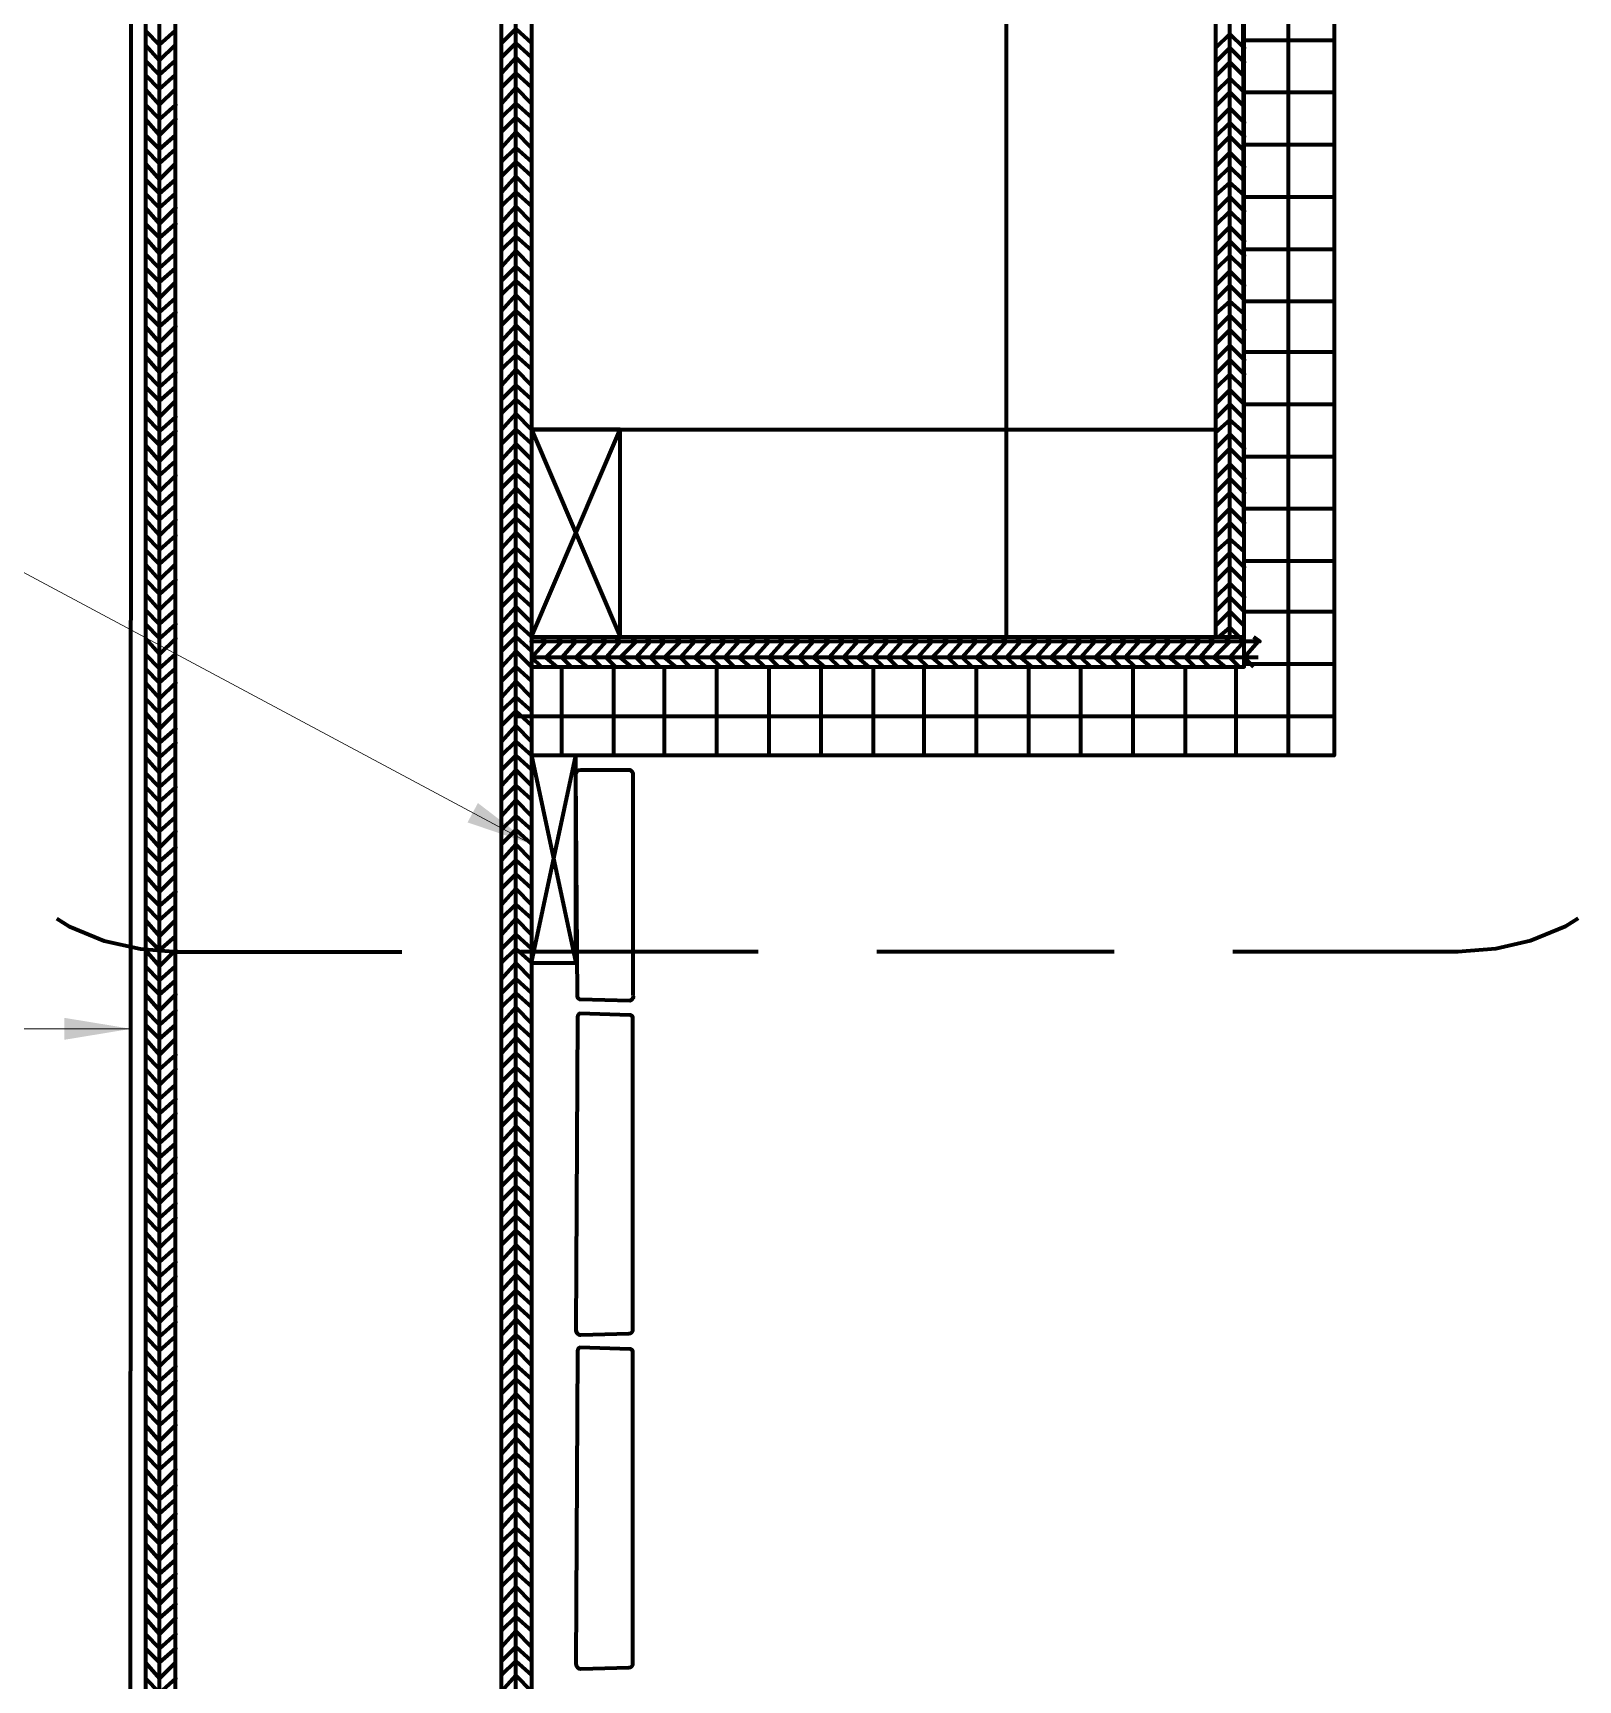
# Model space of a CAD drawing. Extents: x 261 to 424, y 0 to 368.
# Drawn here: x 341.01 to 367.04, y 286.6 to 314.35 of the extents above; entities that cross this region are included whole.
import ezdxf

# ---------------------------------------------------------------- set-up
doc = ezdxf.new("R2010")
doc.units = 0
doc.header["$MEASUREMENT"] = 0
for name, color, linetype, lineweight in [('Dt-Iden', 3, 'Continuous', 20), ('Dt-Line 1', 9, 'Continuous', 0), ('Dt-Line 3', 7, 'Continuous', 15), ('Dt-Text', 121, 'Continuous', 20)]:
    doc.layers.add(name, color=color, linetype=linetype, lineweight=lineweight)
doc.styles.get("Standard").update_dxf_attribs({"font": 'Arial.ttf'})
doc.dimstyles.new('1 Inch', dxfattribs={"dimtxt": 1.09375, "dimasz": 1.125, "dimexe": 1.125, "dimexo": 0.5625, "dimgap": 0.84375, "dimtad": 1, "dimdec": 4, "dimzin": 3, "dimdsep": 46, "dimlunit": 4, "dimtxsty": 'Standard', "dimblk": 'ARCHTICK', "dimcen": 0.5625, "dimdle": 1.125, "dimclrd": 253, "dimclre": 253, "dimclrt": 256, "dimadec": 0, "dimazin": 0, "dimtfac": 0.6, "dimtdec": 4, "dimtix": 1, "dimtmove": 2, "dimatfit": 0, "dimfxl": 1, "dimfrac": 1, "dimtolj": 1, "dimtzin": 0, "dimlwd": 9, "dimlwe": 9, "dimarcsym": 0})

# ---------------------------------------------------------------- blocks, each defined once
blk = doc.blocks.new('_ArchTick')
at = {"color": 0, "linetype": 'ByBlock', "const_width": 0.15}
blk.add_lwpolyline([(-0.5, -0.5), (0.5, 0.5)], dxfattribs=at)

msp = doc.modelspace()

# ---------------------------------------------------------------- linework, layer by layer
at = {"layer": 'Dt-Iden', "linetype": 'Continuous', "lineweight": 211}
for p, q in [((353.22332, 298.86901), (349.22332, 298.86901)), ((359.22332, 298.86901), (355.22332, 298.86901))]:
    msp.add_line(p, q, dxfattribs=at)
for points in [[(341.40999, 299.42901), (341.62332, 299.29565), (342.20999, 299.05565), (342.82332, 298.92235), (343.43665, 298.86901), (347.22332, 298.86901)], [(367.03665, 299.42901), (366.82332, 299.29565), (366.23665, 299.05565), (365.64999, 298.92235), (365.00999, 298.86901), (361.22332, 298.86901)]]:
    msp.add_lwpolyline(points, dxfattribs=at)
at = {"layer": 'Dt-Line 1', "linetype": 'Continuous', "lineweight": 158}
for p, q in [((361.16999, 304.17568), (361.16999, 323.16232)), ((362.15666, 302.17568), (362.15666, 321.16232)), ((361.40999, 314.22901), (362.92999, 314.22901)), ((361.40999, 313.34901), (362.92999, 313.34901)), ((361.40999, 312.46899), (362.92999, 312.46899)), ((361.40999, 311.58901), (362.92999, 311.58901)), ((361.40999, 310.70901), (362.92999, 310.70901)), ((361.40999, 309.82899), (362.92999, 309.82899)), ((361.40999, 308.97565), (362.92999, 308.97565)), ((361.40999, 308.09568), (362.92999, 308.09568)), ((361.40999, 307.21565), (362.92999, 307.21565)), ((361.40999, 306.33565), (362.92999, 306.33565)), ((361.40999, 305.45568), (362.92999, 305.45568)), ((361.40999, 304.60232), (362.92999, 304.60232)), ((349.91665, 302.17568), (349.91665, 303.66899)), ((350.79666, 302.17568), (350.79666, 303.66899)), ((351.64999, 302.17568), (351.64999, 303.66899)), ((352.52999, 302.17568), (352.52999, 303.66899)), ((353.40999, 302.17568), (353.40999, 303.66899)), ((354.28999, 302.17568), (354.28999, 303.66899)), ((355.16999, 302.17568), (355.16999, 303.66899)), ((356.02332, 302.17568), (356.02332, 303.66899)), ((356.90332, 302.17568), (356.90332, 303.66899)), ((357.78332, 302.17568), (357.78332, 303.66899)), ((358.66332, 302.17568), (358.66332, 303.66899)), ((359.54332, 302.17568), (359.54332, 303.66899)), ((360.42332, 302.17568), (360.42332, 303.66899)), ((361.27665, 302.17568), (361.27665, 303.66899)), ((361.40999, 303.72232), (362.92999, 303.72232)), ((349.14332, 302.84235), (362.92999, 302.84235))]:
    msp.add_line(p, q, dxfattribs=at)
for points in [[(361.40999, 304.17568), (361.38332, 323.16232), (361.11665, 323.42901), (361.38332, 323.66899)], [(342.90332, 254.68235), (343.14332, 254.92235), (342.90332, 255.16232), (343.14332, 255.42901), (343.14332, 323.16232), (342.90332, 323.40235), (361.67666, 323.42901)], [(349.14332, 59.16233), (349.14332, 323.16232), (348.90332, 322.92235), (348.90332, 322.92235)], [(342.90332, 314.38899), (343.14332, 314.14901), (343.40999, 314.38899)], [(348.90332, 314.17568), (349.14332, 314.41565), (349.40999, 314.17568), (349.40999, 314.17568)], [(342.90332, 314.14901), (343.14332, 313.88232), (343.40999, 314.14901)], [(348.90332, 313.93565), (349.14332, 314.17568), (349.40999, 313.93565), (349.40999, 313.93565)], [(361.40999, 314.09568), (361.16999, 314.33565), (360.92999, 314.09568)], [(361.40999, 313.85565), (361.16999, 314.09568), (360.92999, 313.85565)], [(342.90332, 313.88232), (343.14332, 313.64232), (343.40999, 313.88232)], [(348.90332, 313.66899), (349.14332, 313.93565), (349.40999, 313.66899), (349.40999, 313.66899)], [(361.40999, 313.61568), (361.16999, 313.85565), (360.92999, 313.61568)], [(342.90332, 313.64232), (343.14332, 313.40235), (343.40999, 313.64232)], [(348.90332, 313.42901), (349.14332, 313.66899), (349.40999, 313.42901), (349.40999, 313.42901)], [(361.40999, 313.34901), (361.16999, 313.58901), (360.92999, 313.34901)], [(342.90332, 313.40235), (343.14332, 313.13565), (343.40999, 313.40235)], [(348.90332, 313.16232), (349.14332, 313.42901), (349.40999, 313.16232), (349.40999, 313.16232)], [(361.40999, 313.10899), (361.16999, 313.34901), (360.92999, 313.10899)], [(343.40999, 313.13565), (343.14332, 312.89568), (342.90332, 313.13565)], [(348.90332, 312.92235), (349.14332, 313.16232), (349.40999, 312.92235), (349.40999, 312.92235)], [(361.40999, 312.84235), (361.16999, 313.08232), (360.92999, 312.84235)], [(343.40999, 312.89568), (343.14332, 312.62899), (342.90332, 312.89568)], [(348.90332, 312.68235), (349.14332, 312.92235), (349.40999, 312.68235), (349.40999, 312.68235)], [(361.40999, 312.60232), (361.16999, 312.84235), (360.92999, 312.60232)], [(342.90332, 312.62899), (343.14332, 312.38899), (343.40999, 312.62899)], [(348.90332, 312.41565), (349.14332, 312.68235), (349.40999, 312.41565), (349.40999, 312.41565)], [(361.40999, 312.36232), (361.16999, 312.60232), (360.92999, 312.36232)], [(342.90332, 312.38899), (343.14332, 312.14901), (343.40999, 312.38899)], [(348.90332, 312.17568), (349.14332, 312.41565), (349.40999, 312.17568), (349.40999, 312.17568)], [(348.90332, 311.93565), (349.14332, 312.17568), (349.40999, 311.93565), (349.40999, 311.93565)], [(361.40999, 312.09568), (361.16999, 312.33565), (360.92999, 312.09568)], [(342.90332, 312.14901), (343.14332, 311.88232), (343.40999, 312.14901)], [(342.90332, 311.88232), (343.14332, 311.64232), (343.40999, 311.88232)], [(348.90332, 311.66899), (349.14332, 311.93565), (349.40999, 311.66899), (349.40999, 311.66899)], [(361.40999, 311.85565), (361.16999, 312.09568), (360.92999, 311.85565)], [(342.90332, 311.64232), (343.14332, 311.40235), (343.40999, 311.64232)], [(348.90332, 311.42901), (349.14332, 311.66899), (349.40999, 311.42901), (349.40999, 311.42901)], [(361.40999, 311.61568), (361.16999, 311.82899), (360.92999, 311.61568)], [(343.40999, 311.40235), (343.14332, 311.13565), (342.90332, 311.40235)], [(348.90332, 311.16232), (349.14332, 311.42901), (349.40999, 311.16232), (349.40999, 311.16232)], [(361.40999, 311.34901), (361.16999, 311.58901), (360.92999, 311.34901)], [(361.40999, 311.10899), (361.16999, 311.34901), (360.92999, 311.10899)], [(343.40999, 311.13565), (343.14332, 310.89568), (342.90332, 311.13565)], [(348.90332, 310.92235), (349.14332, 311.16232), (349.40999, 310.92235), (349.40999, 310.92235)], [(361.40999, 310.84235), (361.16999, 311.08232), (360.92999, 310.84235)], [(342.90332, 310.89568), (343.14332, 310.62899), (343.40999, 310.89568)], [(348.90332, 310.68235), (349.14332, 310.92235), (349.40999, 310.68235), (349.40999, 310.68235)], [(361.40999, 310.60232), (361.16999, 310.84235), (360.92999, 310.60232)], [(342.90332, 310.62899), (343.14332, 310.38899), (343.40999, 310.62899)], [(348.90332, 310.41565), (349.14332, 310.68235), (349.40999, 310.41565), (349.40999, 310.41565)], [(361.40999, 310.36232), (361.16999, 310.60232), (360.92999, 310.36232)], [(342.90332, 310.38899), (343.14332, 310.14901), (343.40999, 310.38899)], [(348.90332, 310.17568), (349.14332, 310.41565), (349.40999, 310.17568), (349.40999, 310.17568)], [(361.40999, 310.09568), (361.16999, 310.33565), (360.92999, 310.09568)], [(342.90332, 310.14901), (343.14332, 309.88232), (343.40999, 310.14901)], [(348.90332, 309.93565), (349.14332, 310.17568), (349.40999, 309.93565), (349.40999, 309.93565)], [(348.90332, 309.66899), (349.14332, 309.93565), (349.40999, 309.66899), (349.40999, 309.66899)], [(361.40999, 309.85565), (361.16999, 310.09568), (360.92999, 309.85565)], [(342.90332, 309.88232), (343.14332, 309.64232), (343.40999, 309.88232)], [(348.90332, 309.42901), (349.14332, 309.66899), (349.40999, 309.42901), (349.40999, 309.42901)], [(361.40999, 309.61568), (361.16999, 309.82899), (360.92999, 309.61568)], [(343.40999, 309.64232), (343.14332, 309.40235), (342.90332, 309.64232)], [(343.40999, 309.40235), (343.14332, 309.13565), (342.90332, 309.40235)], [(348.90332, 309.16232), (349.14332, 309.42901), (349.40999, 309.16232), (349.40999, 309.16232)], [(361.40999, 309.34901), (361.16999, 309.58901), (360.92999, 309.34901)], [(342.90332, 309.13565), (343.14332, 308.89568), (343.40999, 309.13565)], [(348.90332, 308.92235), (349.14332, 309.16232), (349.40999, 308.92235), (349.40999, 308.92235)], [(361.40999, 309.10899), (361.16999, 309.34901), (360.92999, 309.10899)], [(342.90332, 308.89568), (343.14332, 308.62899), (343.40999, 308.89568)], [(348.90332, 308.68235), (349.14332, 308.92235), (349.40999, 308.68235), (349.40999, 308.68235)], [(361.40999, 308.84235), (361.16999, 309.08232), (360.92999, 308.84235)], [(361.40999, 308.60232), (361.16999, 308.84235), (360.92999, 308.60232)], [(343.40999, 308.62899), (343.14332, 308.38899), (342.90332, 308.62899)], [(348.90332, 308.41565), (349.14332, 308.68235), (349.40999, 308.41565), (349.40999, 308.41565)], [(361.40999, 308.36232), (361.16999, 308.60232), (360.92999, 308.36232)], [(342.90332, 308.38899), (343.14332, 308.14901), (343.40999, 308.38899)], [(348.90332, 308.17568), (349.14332, 308.41565), (349.40999, 308.17568), (349.40999, 308.17568)], [(361.40999, 308.09568), (361.16999, 308.33565), (360.92999, 308.09568)], [(342.90332, 308.14901), (343.14332, 307.88232), (343.40999, 308.14901)], [(348.90332, 307.93565), (349.14332, 308.17568), (349.40999, 307.93565), (349.40999, 307.93565)], [(361.40999, 307.85565), (361.16999, 308.09568), (360.92999, 307.85565)], [(343.40999, 307.88232), (343.14332, 307.64232), (342.90332, 307.88232)], [(348.90332, 307.66899), (349.14332, 307.93565), (349.40999, 307.66899), (349.40999, 307.66899)], [(361.40999, 307.61568), (361.16999, 307.82899), (360.92999, 307.61568)], [(343.40999, 307.64232), (343.14332, 307.40235), (342.90332, 307.64232)], [(348.90332, 307.42901), (349.14332, 307.66899), (349.40999, 307.42901), (349.40999, 307.42901)], [(361.40999, 307.34901), (361.16999, 307.58901), (360.92999, 307.34901)], [(342.90332, 307.40235), (343.14332, 307.13565), (343.40999, 307.40235)], [(348.90332, 307.16232), (349.14332, 307.42901), (349.40999, 307.16232), (349.40999, 307.16232)], [(348.90332, 306.92235), (349.14332, 307.16232), (349.40999, 306.92235), (349.40999, 306.92235)], [(361.40999, 307.10899), (361.16999, 307.34901), (360.92999, 307.10899)], [(342.90332, 307.13565), (343.14332, 306.89568), (343.40999, 307.13565)], [(343.40999, 306.89568), (343.14332, 306.62899), (342.90332, 306.89568)], [(348.90332, 306.68235), (349.14332, 306.92235), (349.40999, 306.68235), (349.40999, 306.68235)], [(361.40999, 306.84235), (361.16999, 307.08232), (360.92999, 306.84235)], [(342.90332, 306.62899), (343.14332, 306.38899), (343.40999, 306.62899)], [(348.90332, 306.41565), (349.14332, 306.68235), (349.40999, 306.41565), (349.40999, 306.41565)], [(361.40999, 306.60232), (361.16999, 306.84235), (360.92999, 306.60232)], [(361.40999, 306.36232), (361.16999, 306.60232), (360.92999, 306.36232)], [(342.90332, 306.38899), (343.14332, 306.14901), (343.40999, 306.38899)], [(348.90332, 306.17568), (349.14332, 306.41565), (349.40999, 306.17568), (349.40999, 306.17568)], [(361.40999, 306.09568), (361.16999, 306.33565), (360.92999, 306.09568)], [(343.40999, 306.14901), (343.14332, 305.88232), (342.90332, 306.14901)], [(348.90332, 305.93565), (349.14332, 306.17568), (349.40999, 305.93565), (349.40999, 305.93565)], [(361.40999, 305.85565), (361.16999, 306.09568), (360.92999, 305.85565)], [(343.40999, 305.88232), (343.14332, 305.64232), (342.90332, 305.88232)], [(348.90332, 305.66899), (349.14332, 305.93565), (349.40999, 305.66899), (349.40999, 305.66899)], [(361.40999, 305.61568), (361.16999, 305.82899), (360.92999, 305.61568)], [(342.90332, 305.64232), (343.14332, 305.40235), (343.40999, 305.64232)], [(348.90332, 305.42901), (349.14332, 305.66899), (349.40999, 305.42901), (349.40999, 305.42901)], [(361.40999, 305.34901), (361.16999, 305.58901), (360.92999, 305.34901)], [(342.90332, 305.40235), (343.14332, 305.13565), (343.40999, 305.40235)], [(348.90332, 305.16232), (349.14332, 305.42901), (349.40999, 305.16232), (349.40999, 305.16232)], [(361.40999, 305.10899), (361.16999, 305.34901), (360.92999, 305.10899)], [(343.40999, 305.13565), (343.14332, 304.89568), (342.90332, 305.13565)], [(348.90332, 304.92235), (349.14332, 305.16232), (349.40999, 304.92235), (349.40999, 304.92235)], [(361.40999, 304.84235), (361.16999, 305.08232), (360.92999, 304.84235)], [(342.90332, 304.89568), (343.14332, 304.62899), (343.40999, 304.89568)], [(348.90332, 304.68235), (349.14332, 304.92235), (349.40999, 304.68235), (349.40999, 304.68235)], [(348.90332, 304.41565), (349.14332, 304.68235), (349.40999, 304.41565), (349.40999, 304.41565)], [(361.40999, 304.60232), (361.16999, 304.84235), (360.92999, 304.60232)], [(342.90332, 304.62899), (343.14332, 304.38899), (343.40999, 304.62899)], [(343.40999, 304.38899), (343.14332, 304.14901), (342.90332, 304.38899)], [(348.90332, 304.17568), (349.14332, 304.41565), (349.40999, 304.17568), (349.40999, 304.17568)], [(361.40999, 304.36232), (361.16999, 304.60232), (360.92999, 304.36232)], [(343.40999, 304.14901), (343.14332, 303.88232), (342.90332, 304.14901)], [(348.90332, 303.93565), (349.14332, 304.17568), (349.40999, 303.93565), (349.40999, 303.93565)], [(361.56999, 304.17568), (361.67666, 304.09568), (349.40999, 304.09568), (349.40999, 304.09568)], [(349.40999, 303.82899), (349.64999, 304.09568), (349.56999, 304.17568)], [(349.83666, 304.17568), (349.91665, 304.09568), (349.64999, 303.82899), (349.83666, 303.66899)], [(350.07665, 304.17568), (350.15666, 304.09568), (349.91665, 303.82899), (350.07665, 303.66899)], [(350.34332, 304.17568), (350.42332, 304.09568), (350.15666, 303.82899), (350.34332, 303.66899)], [(350.58332, 304.17568), (350.66332, 304.09568), (350.42332, 303.82899), (350.58332, 303.66899)], [(350.82332, 304.17568), (350.90332, 304.09568), (350.66332, 303.82899), (350.82332, 303.66899)], [(351.08999, 304.17568), (351.16999, 304.09568), (350.90332, 303.82899), (351.08999, 303.66899)], [(351.32999, 304.17568), (351.40999, 304.09568), (351.16999, 303.82899), (351.32999, 303.66899)], [(351.56999, 304.17568), (351.64999, 304.09568), (351.40999, 303.82899), (351.56999, 303.66899)], [(351.83666, 304.17568), (351.91665, 304.09568), (351.64999, 303.82899), (351.83666, 303.66899)], [(352.07665, 304.17568), (352.15666, 304.09568), (351.91665, 303.82899), (352.07665, 303.66899)], [(352.34332, 304.17568), (352.42332, 304.09568), (352.15666, 303.82899), (352.34332, 303.66899)], [(352.58332, 304.17568), (352.66332, 304.09568), (352.42332, 303.82899), (352.58332, 303.66899)], [(352.82332, 304.17568), (352.90332, 304.09568), (352.66332, 303.82899), (352.82332, 303.66899)], [(353.08999, 304.17568), (353.16999, 304.09568), (352.90332, 303.82899), (353.08999, 303.66899)], [(353.32999, 304.17568), (353.40999, 304.09568), (353.16999, 303.82899), (353.32999, 303.66899)], [(353.56999, 304.17568), (353.64999, 304.09568), (353.40999, 303.82899), (353.56999, 303.66899)], [(353.83666, 304.17568), (353.91665, 304.09568), (353.64999, 303.82899), (353.83666, 303.66899)], [(354.07665, 304.17568), (354.15666, 304.09568), (353.91665, 303.82899), (354.07665, 303.66899)], [(354.34332, 304.17568), (354.42332, 304.09568), (354.15666, 303.82899), (354.34332, 303.66899)], [(354.58332, 304.17568), (354.66332, 304.09568), (354.42332, 303.82899), (354.58332, 303.66899)], [(354.82332, 304.17568), (354.90332, 304.09568), (354.66332, 303.82899), (354.82332, 303.66899)], [(355.08999, 304.17568), (355.16999, 304.09568), (354.90332, 303.82899), (355.08999, 303.66899)], [(355.32999, 304.17568), (355.40999, 304.09568), (355.16999, 303.82899), (355.32999, 303.66899)], [(355.56999, 304.17568), (355.64999, 304.09568), (355.40999, 303.82899), (355.56999, 303.66899)], [(355.83666, 304.17568), (355.91665, 304.09568), (355.64999, 303.82899), (355.83666, 303.66899)], [(356.07665, 304.17568), (356.15666, 304.09568), (355.91665, 303.82899), (356.07665, 303.66899)], [(356.34332, 304.17568), (356.42332, 304.09568), (356.15666, 303.82899), (356.34332, 303.66899)], [(356.58332, 304.17568), (356.66332, 304.09568), (356.42332, 303.82899), (356.58332, 303.66899)], [(356.82332, 304.17568), (356.90332, 304.09568), (356.66332, 303.82899), (356.82332, 303.66899)], [(357.08999, 304.17568), (357.16999, 304.09568), (356.90332, 303.82899), (357.08999, 303.66899)], [(357.32999, 304.17568), (357.40999, 304.09568), (357.16999, 303.82899), (357.32999, 303.66899)], [(357.56999, 304.17568), (357.64999, 304.09568), (357.40999, 303.82899), (357.56999, 303.66899)], [(357.83666, 304.17568), (357.91665, 304.09568), (357.64999, 303.82899), (357.83666, 303.66899)], [(358.07665, 304.17568), (358.15666, 304.09568), (357.91665, 303.82899), (358.07665, 303.66899)], [(358.34332, 304.17568), (358.42332, 304.09568), (358.15666, 303.82899), (358.34332, 303.66899)], [(358.58332, 304.17568), (358.66332, 304.09568), (358.42332, 303.82899), (358.58332, 303.66899)], [(358.82332, 304.17568), (358.90332, 304.09568), (358.66332, 303.82899), (358.82332, 303.66899)], [(359.08999, 304.17568), (359.16999, 304.09568), (358.90332, 303.82899), (359.08999, 303.66899)], [(359.32999, 304.17568), (359.40999, 304.09568), (359.16999, 303.82899), (359.32999, 303.66899)], [(359.56999, 304.17568), (359.64999, 304.09568), (359.40999, 303.82899), (359.56999, 303.66899)], [(359.83666, 304.17568), (359.91665, 304.09568), (359.64999, 303.82899), (359.83666, 303.66899)], [(360.07665, 304.17568), (360.15666, 304.09568), (359.91665, 303.82899), (360.07665, 303.66899)], [(360.34332, 304.17568), (360.42332, 304.09568), (360.15666, 303.82899), (360.34332, 303.66899)], [(360.58332, 304.17568), (360.66332, 304.09568), (360.42332, 303.82899), (360.58332, 303.66899)], [(360.82332, 304.17568), (360.90332, 304.09568), (360.66332, 303.82899), (360.82332, 303.66899)], [(361.08999, 304.17568), (361.16999, 304.09568), (360.90332, 303.82899), (361.08999, 303.66899)], [(360.98332, 304.17568), (361.16999, 304.33565), (361.32999, 304.17568), (361.40999, 304.09568), (361.16999, 303.82899), (361.32999, 303.66899)], [(342.90332, 303.88232), (343.14332, 303.64232), (343.40999, 303.88232)], [(348.90332, 303.66899), (349.14332, 303.93565), (349.40999, 303.66899), (349.40999, 303.66899)], [(361.64999, 303.82899), (349.40999, 303.82899), (349.56999, 303.66899)], [(361.64999, 304.09568), (361.40999, 303.82899), (361.56999, 303.66899)], [(342.90332, 303.64232), (343.14332, 303.40235), (343.40999, 303.64232)], [(348.90332, 303.42901), (349.14332, 303.66899), (349.40999, 303.42901), (349.40999, 303.42901)], [(343.40999, 303.40235), (343.14332, 303.13565), (342.90332, 303.40235)], [(348.90332, 303.16232), (349.14332, 303.42901), (349.40999, 303.16232), (349.40999, 303.16232)], [(342.90332, 303.13565), (343.14332, 302.89568), (343.40999, 303.13565)], [(348.90332, 302.92235), (349.14332, 303.16232), (349.40999, 302.92235), (349.40999, 302.92235)], [(342.90332, 302.89568), (343.14332, 302.62899), (343.40999, 302.89568)], [(348.90332, 302.68235), (349.14332, 302.92235), (349.40999, 302.68235), (349.40999, 302.68235)], [(343.40999, 302.62899), (343.14332, 302.38899), (342.90332, 302.62899)], [(348.90332, 302.41565), (349.14332, 302.68235), (349.40999, 302.41565), (349.40999, 302.41565)], [(343.40999, 302.38899), (343.14332, 302.14901), (342.90332, 302.38899)], [(348.90332, 302.17568), (349.14332, 302.41565), (349.40999, 302.17568), (349.40999, 302.17568)], [(348.90332, 301.93565), (349.14332, 302.17568), (349.40999, 301.93565), (349.40999, 301.93565)], [(342.90332, 302.14901), (343.14332, 301.88232), (343.40999, 302.14901)], [(348.90332, 301.66899), (349.14332, 301.93565), (349.40999, 301.66899), (349.40999, 301.66899)], [(342.90332, 301.88232), (343.14332, 301.64232), (343.40999, 301.88232)], [(343.40999, 301.64232), (343.14332, 301.40235), (342.90332, 301.64232)], [(348.90332, 301.42901), (349.14332, 301.66899), (349.40999, 301.42901), (349.40999, 301.42901)], [(342.90332, 301.40235), (343.14332, 301.13565), (343.40999, 301.40235)], [(348.90332, 301.16232), (349.14332, 301.42901), (349.40999, 301.16232), (349.40999, 301.16232)], [(342.90332, 301.13565), (343.14332, 300.89568), (343.40999, 301.13565)], [(348.90332, 300.92235), (349.14332, 301.16232), (349.40999, 300.92235), (349.40999, 300.92235)], [(343.40999, 300.89568), (343.14332, 300.62899), (342.90332, 300.89568)], [(348.90332, 300.68235), (349.14332, 300.92235), (349.40999, 300.68235), (349.40999, 300.68235)], [(343.40999, 300.62899), (343.14332, 300.38899), (342.90332, 300.62899)], [(348.90332, 300.41565), (349.14332, 300.68235), (349.40999, 300.41565), (349.40999, 300.41565)], [(342.90332, 300.38899), (343.14332, 300.14901), (343.40999, 300.38899)], [(348.90332, 300.17568), (349.14332, 300.41565), (349.40999, 300.17568), (349.40999, 300.17568)], [(342.90332, 300.14901), (343.14332, 299.88232), (343.40999, 300.14901)], [(348.90332, 299.93565), (349.14332, 300.17568), (349.40999, 299.93565), (349.40999, 299.93565)], [(343.40999, 299.88232), (343.14332, 299.64232), (342.90332, 299.88232)], [(348.90332, 299.66899), (349.14332, 299.93565), (349.40999, 299.66899), (349.40999, 299.66899)], [(348.90332, 299.42901), (349.14332, 299.66899), (349.40999, 299.42901), (349.40999, 299.42901)], [(342.90332, 299.64232), (343.14332, 299.40235), (343.40999, 299.64232)], [(342.90332, 299.40235), (343.14332, 299.13565), (343.40999, 299.40235)], [(348.90332, 299.16232), (349.14332, 299.42901), (349.40999, 299.16232), (349.40999, 299.16232)], [(342.90332, 299.13565), (343.14332, 298.89568), (343.40999, 299.13565)], [(348.90332, 298.92235), (349.14332, 299.16232), (349.40999, 298.92235), (349.40999, 298.92235)], [(343.40999, 298.89568), (343.14332, 298.62899), (342.90332, 298.89568)], [(348.90332, 298.68235), (349.14332, 298.92235), (349.40999, 298.68235), (349.40999, 298.68235)], [(342.90332, 298.62899), (343.14332, 298.38899), (343.40999, 298.62899)], [(348.90332, 298.41565), (349.14332, 298.68235), (349.40999, 298.41565), (349.40999, 298.41565)], [(342.90332, 298.38899), (343.14332, 298.14901), (343.40999, 298.38899)], [(348.90332, 298.17568), (349.14332, 298.41565), (349.40999, 298.17568), (349.40999, 298.17568)], [(343.40999, 298.14901), (343.14332, 297.88232), (342.90332, 298.14901)], [(348.90332, 297.93565), (349.14332, 298.17568), (349.40999, 297.93565), (349.40999, 297.93565)], [(343.40999, 297.88232), (343.14332, 297.64232), (342.90332, 297.88232)], [(348.90332, 297.66899), (349.14332, 297.93565), (349.40999, 297.66899), (349.40999, 297.66899)], [(342.90332, 297.64232), (343.14332, 297.40235), (343.40999, 297.64232)], [(348.90332, 297.42901), (349.14332, 297.66899), (349.40999, 297.42901), (349.40999, 297.42901)], [(342.90332, 297.40235), (343.14332, 297.13565), (343.40999, 297.40235)], [(348.90332, 297.16232), (349.14332, 297.42901), (349.40999, 297.16232), (349.40999, 297.16232)], [(343.40999, 297.13565), (343.14332, 296.89568), (342.90332, 297.13565)], [(343.40999, 296.89568), (343.14332, 296.62899), (342.90332, 296.89568)], [(348.90332, 296.92235), (349.14332, 297.16232), (349.40999, 296.92235), (349.40999, 296.92235)], [(348.90332, 296.68235), (349.14332, 296.92235), (349.40999, 296.68235), (349.40999, 296.68235)], [(342.90332, 296.62899), (343.14332, 296.38899), (343.40999, 296.62899)], [(348.90332, 296.41565), (349.14332, 296.68235), (349.40999, 296.41565), (349.40999, 296.41565)], [(343.40999, 296.38899), (343.14332, 296.14901), (342.90332, 296.38899)], [(348.90332, 296.17568), (349.14332, 296.41565), (349.40999, 296.17568), (349.40999, 296.17568)], [(343.40999, 296.14901), (343.14332, 295.88232), (342.90332, 296.14901)], [(348.90332, 295.93565), (349.14332, 296.17568), (349.40999, 295.93565), (349.40999, 295.93565)], [(342.90332, 295.88232), (343.14332, 295.64232), (343.40999, 295.88232)], [(348.90332, 295.66899), (349.14332, 295.93565), (349.40999, 295.66899), (349.40999, 295.66899)], [(342.90332, 295.64232), (343.14332, 295.40235), (343.40999, 295.64232)], [(348.90332, 295.42901), (349.14332, 295.66899), (349.40999, 295.42901), (349.40999, 295.42901)], [(343.40999, 295.40235), (343.14332, 295.13565), (342.90332, 295.40235)], [(348.90332, 295.16232), (349.14332, 295.42901), (349.40999, 295.16232), (349.40999, 295.16232)], [(343.40999, 295.13565), (343.14332, 294.89568), (342.90332, 295.13565)], [(348.90332, 294.92235), (349.14332, 295.16232), (349.40999, 294.92235), (349.40999, 294.92235)], [(342.90332, 294.89568), (343.14332, 294.62899), (343.40999, 294.89568)], [(348.90332, 294.68235), (349.14332, 294.92235), (349.40999, 294.68235), (349.40999, 294.68235)], [(348.90332, 294.41565), (349.14332, 294.68235), (349.40999, 294.41565), (349.40999, 294.41565)], [(343.40999, 294.62899), (343.14332, 294.38899), (342.90332, 294.62899)], [(348.90332, 294.17568), (349.14332, 294.41565), (349.40999, 294.17568), (349.40999, 294.17568)], [(343.40999, 294.38899), (343.14332, 294.14901), (342.90332, 294.38899)], [(342.90332, 294.14901), (343.14332, 293.88232), (343.40999, 294.14901)], [(348.90332, 293.93565), (349.14332, 294.17568), (349.40999, 293.93565), (349.40999, 293.93565)], [(342.90332, 293.88232), (343.14332, 293.64232), (343.40999, 293.88232)], [(348.90332, 293.66899), (349.14332, 293.93565), (349.40999, 293.66899), (349.40999, 293.66899)], [(343.40999, 293.64232), (343.14332, 293.40235), (342.90332, 293.64232)], [(348.90332, 293.42901), (349.14332, 293.66899), (349.40999, 293.42901), (349.40999, 293.42901)], [(343.40999, 293.40235), (343.14332, 293.13565), (342.90332, 293.40235)], [(348.90332, 293.16232), (349.14332, 293.42901), (349.40999, 293.16232), (349.40999, 293.16232)], [(342.90332, 293.13565), (343.14332, 292.89568), (343.40999, 293.13565)], [(348.90332, 292.92235), (349.14332, 293.16232), (349.40999, 292.92235), (349.40999, 292.92235)], [(343.40999, 292.89568), (343.14332, 292.62899), (342.90332, 292.89568)], [(348.90332, 292.68235), (349.14332, 292.92235), (349.40999, 292.68235), (349.40999, 292.68235)], [(343.40999, 292.62899), (343.14332, 292.38899), (342.90332, 292.62899)], [(348.90332, 292.41565), (349.14332, 292.68235), (349.40999, 292.41565), (349.40999, 292.41565)], [(342.90332, 292.38899), (343.14332, 292.14901), (343.40999, 292.38899)], [(348.90332, 292.17568), (349.14332, 292.41565), (349.40999, 292.17568), (349.40999, 292.17568)], [(348.90332, 291.90899), (349.14332, 292.17568), (349.40999, 291.90899), (349.40999, 291.90899)], [(342.90332, 292.14901), (343.14332, 291.88232), (343.40999, 292.14901)], [(348.90332, 291.66899), (349.14332, 291.90899), (349.40999, 291.66899), (349.40999, 291.66899)], [(343.40999, 291.88232), (343.14332, 291.64232), (342.90332, 291.88232)], [(343.40999, 291.64232), (343.14332, 291.40235), (342.90332, 291.64232)], [(348.90332, 291.42901), (349.14332, 291.66899), (349.40999, 291.42901), (349.40999, 291.42901)], [(342.90332, 291.40235), (343.14332, 291.13565), (343.40999, 291.40235)], [(348.90332, 291.16232), (349.14332, 291.42901), (349.40999, 291.16232), (349.40999, 291.16232)], [(343.40999, 291.13565), (343.14332, 290.89568), (342.90332, 291.13565)], [(348.90332, 290.92235), (349.14332, 291.16232), (349.40999, 290.92235), (349.40999, 290.92235)], [(343.40999, 290.89568), (343.14332, 290.62899), (342.90332, 290.89568)], [(348.90332, 290.68235), (349.14332, 290.92235), (349.40999, 290.68235), (349.40999, 290.68235)], [(342.90332, 290.62899), (343.14332, 290.38899), (343.40999, 290.62899)], [(348.90332, 290.41565), (349.14332, 290.68235), (349.40999, 290.41565), (349.40999, 290.41565)], [(342.90332, 290.38899), (343.14332, 290.14901), (343.40999, 290.38899)], [(348.90332, 290.17568), (349.14332, 290.41565), (349.40999, 290.17568), (349.40999, 290.17568)], [(343.40999, 290.14901), (343.14332, 289.88232), (342.90332, 290.14901)], [(348.90332, 289.90899), (349.14332, 290.17568), (349.40999, 289.90899), (349.40999, 289.90899)], [(343.40999, 289.88232), (343.14332, 289.64232), (342.90332, 289.88232)], [(348.90332, 289.66899), (349.14332, 289.90899), (349.40999, 289.66899), (349.40999, 289.66899)], [(342.90332, 289.64232), (343.14332, 289.40235), (343.40999, 289.64232)], [(343.40999, 289.40235), (343.14332, 289.13565), (342.90332, 289.40235)], [(348.90332, 289.42901), (349.14332, 289.66899), (349.40999, 289.42901), (349.40999, 289.42901)], [(348.90332, 289.16232), (349.14332, 289.42901), (349.40999, 289.16232), (349.40999, 289.16232)], [(343.40999, 289.13565), (343.14332, 288.89568), (342.90332, 289.13565)], [(348.90332, 288.92235), (349.14332, 289.16232), (349.40999, 288.92235), (349.40999, 288.92235)], [(343.40999, 288.89568), (343.14332, 288.62899), (342.90332, 288.89568)], [(348.90332, 288.68235), (349.14332, 288.92235), (349.40999, 288.68235), (349.40999, 288.68235)], [(342.90332, 288.62899), (343.14332, 288.38899), (343.40999, 288.62899)], [(348.90332, 288.41565), (349.14332, 288.68235), (349.40999, 288.41565), (349.40999, 288.41565)], [(343.40999, 288.38899), (343.14332, 288.14901), (342.90332, 288.38899)], [(348.90332, 288.17568), (349.14332, 288.41565), (349.40999, 288.17568), (349.40999, 288.17568)], [(343.40999, 288.14901), (343.14332, 287.88232), (342.90332, 288.14901)], [(348.90332, 287.90899), (349.14332, 288.17568), (349.40999, 287.90899), (349.40999, 287.90899)], [(343.40999, 287.88232), (343.14332, 287.64232), (342.90332, 287.88232)], [(348.90332, 287.66899), (349.14332, 287.90899), (349.40999, 287.66899), (349.40999, 287.66899)], [(343.40999, 287.64232), (343.14332, 287.37568), (342.90332, 287.64232)], [(348.90332, 287.42901), (349.14332, 287.66899), (349.40999, 287.42901), (349.40999, 287.42901)], [(343.40999, 287.37568), (343.14332, 287.13565), (342.90332, 287.37568)], [(348.90332, 287.16232), (349.14332, 287.42901), (349.40999, 287.16232), (349.40999, 287.16232)], [(343.40999, 287.13565), (343.14332, 286.89568), (342.90332, 287.13565)], [(348.90332, 286.92235), (349.14332, 287.16232), (349.40999, 286.92235), (349.40999, 286.92235)], [(348.90332, 286.68235), (349.14332, 286.92235), (349.40999, 286.68235), (349.40999, 286.68235)], [(342.90332, 286.89568), (343.14332, 286.62899), (343.40999, 286.89568)], [(343.40999, 286.62899), (343.14332, 286.38899), (342.90332, 286.62899)], [(348.90332, 286.41565), (349.14332, 286.68235), (349.40999, 286.41565), (349.40999, 286.41565)]]:
    msp.add_lwpolyline(points, dxfattribs=at)
for p in [(348.90332, 314.17568), (349.40999, 314.17568), (361.40999, 314.09568), (348.90332, 313.93565), (349.40999, 313.93565), (361.40999, 313.85565), (348.90332, 313.66899), (349.40999, 313.66899), (348.90332, 313.42901), (349.40999, 313.42901), (361.40999, 313.34901), (343.40999, 313.13565), (348.90332, 313.16232), (349.40999, 313.16232), (343.40999, 312.89568), (348.90332, 312.92235), (349.40999, 312.92235), (361.40999, 312.84235), (348.90332, 312.68235), (349.40999, 312.68235), (361.40999, 312.60232), (348.90332, 312.41565), (348.90332, 312.17568), (349.40999, 312.41565), (349.40999, 312.17568), (348.90332, 311.93565), (349.40999, 311.93565), (361.40999, 312.09568), (348.90332, 311.66899), (349.40999, 311.66899), (343.40999, 311.40235), (348.90332, 311.42901), (349.40999, 311.42901), (361.40999, 311.34901), (343.40999, 311.13565), (348.90332, 311.16232), (349.40999, 311.16232), (348.90332, 310.92235), (349.40999, 310.92235), (361.40999, 310.84235), (348.90332, 310.68235), (349.40999, 310.68235), (361.40999, 310.60232), (348.90332, 310.41565), (349.40999, 310.41565), (348.90332, 310.17568), (348.90332, 309.93565), (349.40999, 310.17568), (349.40999, 309.93565), (361.40999, 310.09568), (348.90332, 309.66899), (349.40999, 309.66899), (343.40999, 309.64232), (343.40999, 309.40235), (348.90332, 309.42901), (349.40999, 309.42901), (348.90332, 309.16232), (349.40999, 309.16232), (361.40999, 309.34901), (348.90332, 308.92235), (349.40999, 308.92235), (361.40999, 308.84235), (343.40999, 308.62899), (348.90332, 308.68235), (349.40999, 308.68235), (361.40999, 308.60232), (348.90332, 308.41565), (349.40999, 308.41565), (348.90332, 308.17568), (349.40999, 308.17568), (361.40999, 308.09568), (343.40999, 307.88232), (348.90332, 307.93565), (349.40999, 307.93565), (343.40999, 307.64232), (348.90332, 307.66899), (349.40999, 307.66899), (348.90332, 307.42901), (348.90332, 307.16232), (349.40999, 307.42901), (349.40999, 307.16232), (361.40999, 307.34901), (343.40999, 306.89568), (348.90332, 306.92235), (349.40999, 306.92235), (348.90332, 306.68235), (349.40999, 306.68235), (361.40999, 306.84235), (361.40999, 306.60232), (348.90332, 306.41565), (349.40999, 306.41565), (343.40999, 306.14901), (348.90332, 306.17568), (349.40999, 306.17568), (361.40999, 306.09568), (343.40999, 305.88232), (348.90332, 305.93565), (349.40999, 305.93565), (348.90332, 305.66899), (349.40999, 305.66899), (348.90332, 305.42901), (349.40999, 305.42901), (361.40999, 305.34901), (343.40999, 305.13565), (348.90332, 305.16232), (349.40999, 305.16232), (348.90332, 304.92235), (348.90332, 304.68235), (349.40999, 304.92235), (349.40999, 304.68235), (361.40999, 304.84235), (343.40999, 304.38899), (348.90332, 304.41565), (349.40999, 304.41565), (361.40999, 304.60232), (343.40999, 304.14901), (348.90332, 304.17568), (349.40999, 304.17568), (348.90332, 303.93565), (349.40999, 304.09568), (349.40999, 304.09568), (349.40999, 303.93565), (348.90332, 303.66899), (349.40999, 303.66899), (343.40999, 303.40235), (348.90332, 303.42901), (349.40999, 303.42901), (348.90332, 303.16232), (349.40999, 303.16232), (348.90332, 302.92235), (349.40999, 302.92235), (343.40999, 302.62899), (348.90332, 302.68235), (349.40999, 302.68235), (343.40999, 302.38899), (348.90332, 302.41565), (348.90332, 302.17568), (349.40999, 302.41565), (349.40999, 302.17568), (348.90332, 301.93565), (349.40999, 301.93565), (343.40999, 301.64232), (348.90332, 301.66899), (349.40999, 301.66899), (348.90332, 301.42901), (349.40999, 301.42901), (348.90332, 301.16232), (349.40999, 301.16232), (343.40999, 300.89568), (348.90332, 300.92235), (349.40999, 300.92235), (343.40999, 300.62899), (348.90332, 300.68235), (349.40999, 300.68235), (348.90332, 300.41565), (349.40999, 300.41565), (348.90332, 300.17568), (349.40999, 300.17568), (343.40999, 299.88232), (348.90332, 299.93565), (348.90332, 299.66899), (349.40999, 299.93565), (349.40999, 299.66899), (348.90332, 299.42901), (349.40999, 299.42901), (348.90332, 299.16232), (349.40999, 299.16232), (343.40999, 298.89568), (348.90332, 298.92235), (349.40999, 298.92235), (348.90332, 298.68235), (349.40999, 298.68235), (348.90332, 298.41565), (349.40999, 298.41565), (343.40999, 298.14901), (348.90332, 298.17568), (349.40999, 298.17568), (343.40999, 297.88232), (348.90332, 297.93565), (349.40999, 297.93565), (348.90332, 297.66899), (349.40999, 297.66899), (348.90332, 297.42901), (349.40999, 297.42901), (343.40999, 297.13565), (343.40999, 296.89568), (348.90332, 297.16232), (348.90332, 296.92235), (349.40999, 297.16232), (349.40999, 296.92235), (348.90332, 296.68235), (349.40999, 296.68235), (343.40999, 296.38899), (348.90332, 296.41565), (349.40999, 296.41565), (343.40999, 296.14901), (348.90332, 296.17568), (349.40999, 296.17568), (348.90332, 295.93565), (349.40999, 295.93565), (348.90332, 295.66899), (349.40999, 295.66899), (343.40999, 295.40235), (348.90332, 295.42901), (349.40999, 295.42901), (343.40999, 295.13565), (348.90332, 295.16232), (349.40999, 295.16232), (348.90332, 294.92235), (348.90332, 294.68235), (349.40999, 294.92235), (349.40999, 294.68235), (343.40999, 294.62899), (348.90332, 294.41565), (349.40999, 294.41565), (343.40999, 294.38899), (348.90332, 294.17568), (349.40999, 294.17568), (348.90332, 293.93565), (349.40999, 293.93565), (343.40999, 293.64232), (348.90332, 293.66899), (349.40999, 293.66899), (343.40999, 293.40235), (348.90332, 293.42901), (349.40999, 293.42901), (348.90332, 293.16232), (349.40999, 293.16232), (343.40999, 292.89568), (348.90332, 292.92235), (349.40999, 292.92235), (343.40999, 292.62899), (348.90332, 292.68235), (349.40999, 292.68235), (348.90332, 292.41565), (348.90332, 292.17568), (349.40999, 292.41565), (349.40999, 292.17568), (348.90332, 291.90899), (349.40999, 291.90899), (343.40999, 291.88232), (343.40999, 291.64232), (348.90332, 291.66899), (349.40999, 291.66899), (348.90332, 291.42901), (349.40999, 291.42901), (343.40999, 291.13565), (348.90332, 291.16232), (349.40999, 291.16232), (343.40999, 290.89568), (348.90332, 290.92235), (349.40999, 290.92235), (348.90332, 290.68235), (349.40999, 290.68235), (348.90332, 290.41565), (349.40999, 290.41565), (343.40999, 290.14901), (348.90332, 290.17568), (349.40999, 290.17568), (343.40999, 289.88232), (348.90332, 289.90899), (349.40999, 289.90899), (343.40999, 289.40235), (348.90332, 289.66899), (348.90332, 289.42901), (349.40999, 289.66899), (349.40999, 289.42901), (343.40999, 289.13565), (348.90332, 289.16232), (349.40999, 289.16232), (343.40999, 288.89568), (348.90332, 288.92235), (349.40999, 288.92235), (348.90332, 288.68235), (349.40999, 288.68235), (343.40999, 288.38899), (348.90332, 288.41565), (349.40999, 288.41565), (343.40999, 288.14901), (348.90332, 288.17568), (349.40999, 288.17568), (343.40999, 287.88232), (348.90332, 287.90899), (349.40999, 287.90899), (343.40999, 287.64232), (348.90332, 287.66899), (349.40999, 287.66899), (343.40999, 287.37568), (348.90332, 287.42901), (349.40999, 287.42901), (343.40999, 287.13565), (348.90332, 287.16232), (348.90332, 286.92235), (349.40999, 287.16232), (349.40999, 286.92235), (343.40999, 286.62899), (348.90332, 286.68235), (349.40999, 286.68235)]:
    msp.add_point(p, dxfattribs=at)
at = {"layer": 'Dt-Line 3', "linetype": 'Continuous', "lineweight": 140}
for p, q in [((357.40999, 304.17568), (357.40999, 323.16232)), ((349.40999, 307.66899), (360.92999, 307.66899))]:
    msp.add_line(p, q, dxfattribs=at)
at = {"layer": 'Dt-Line 3', "linetype": 'Continuous', "lineweight": 211}
for p, q in [((360.92999, 323.16232), (360.92999, 304.17568)), ((349.40999, 304.17568), (361.40999, 304.17568))]:
    msp.add_line(p, q, dxfattribs=at)
at = {"layer": 'Dt-Line 3', "linetype": 'Continuous', "lineweight": 70}
for p, q in [((349.40999, 304.17568), (350.90332, 307.66899)), ((349.40999, 307.66899), (350.90332, 304.17568)), ((349.40999, 298.68235), (350.15666, 302.17568)), ((349.40999, 302.17568), (350.15666, 298.68235))]:
    msp.add_line(p, q, dxfattribs=at)
at = {"layer": 'Dt-Line 3', "linetype": 'Continuous', "lineweight": 140}
msp.add_lwpolyline([(363.14332, 321.61568), (363.11665, 323.97565, 0.24611095), (363.06502, 324.07435, 0.24607571), (362.95666, 324.09568), (362.50332, 323.93565), (343.12999, 323.93565, 0.41421921), (342.66332, 323.42901), (342.63666, 260.18899, -0.41417467), (342.15666, 259.66899), (282.87665, 259.66899)], format="xyb", dxfattribs=at)
at = {"layer": 'Dt-Line 3', "linetype": 'Continuous', "lineweight": 211}
for points in [[(349.40999, 303.66899), (361.40999, 303.66899), (361.40999, 323.66899), (362.92999, 323.66899), (362.92999, 321.16232), (361.40999, 321.16232)], [(349.40999, 323.16232), (349.40999, 59.16233), (348.90332, 59.16233), (348.90332, 323.16232)], [(362.92999, 321.16232), (362.92999, 302.17568), (349.40999, 302.17568)]]:
    msp.add_lwpolyline(points, dxfattribs=at)
for points in [[(342.90332, 255.42901), (343.40999, 255.42901), (343.40999, 323.16232), (342.90332, 323.16232)], [(350.90332, 304.17568), (350.90332, 307.66899), (349.40999, 307.66899), (349.40999, 304.17568)], [(350.15666, 298.68235), (350.15666, 302.17568), (349.40999, 302.17568), (349.40999, 298.68235)]]:
    msp.add_lwpolyline(points, close=True, dxfattribs=at)
at = {"layer": 'Dt-Line 3', "linetype": 'Continuous', "lineweight": 158}
for points in [[(351.11648, 298.13565, -0.41422882), (351.06332, 298.04235), (350.22332, 298.06924, -0.41421185), (350.18332, 298.12235), (350.15652, 301.86901, -0.41421172), (350.23665, 301.93565), (351.04999, 301.93548, -0.41422921), (351.11665, 301.85565)], [(351.11665, 292.49565), (351.11683, 297.76235, 0.41422833), (351.06332, 297.80232), (350.22332, 297.82888, 0.41421306), (350.18332, 297.74899), (350.15683, 292.50901, 0.41434388), (350.23665, 292.41565), (351.04999, 292.44246, 0.41435954)], [(351.11665, 286.86901), (351.11654, 292.13565, 0.41436069), (351.06332, 292.17568), (350.22332, 292.20244, 0.41434275), (350.18332, 292.12235), (350.15679, 286.88232, 0.4142126), (350.23665, 286.78901), (351.04999, 286.81561, 0.41422933)]]:
    msp.add_lwpolyline(points, format="xyb", close=True, dxfattribs=at)

# ---------------------------------------------------------------- leaders
at = {"layer": 'Dt-Text', "annotation_type": 0, "has_hookline": 1, "hookline_direction": 1}
for points, text_width in [([(349.40999, 300.68235), (325.21909, 313.62257), (309.604, 313.62257)], 22.99412), ([(342.66371, 297.57284), (309.604, 297.57284)], 19.45771)]:
    msp.add_leader(points, dimstyle='1 Inch', override={"dimgap": 0.84375, "dimtad": 0}, dxfattribs=dict(at, text_width=text_width))

doc.saveas('drawing.dxf')
